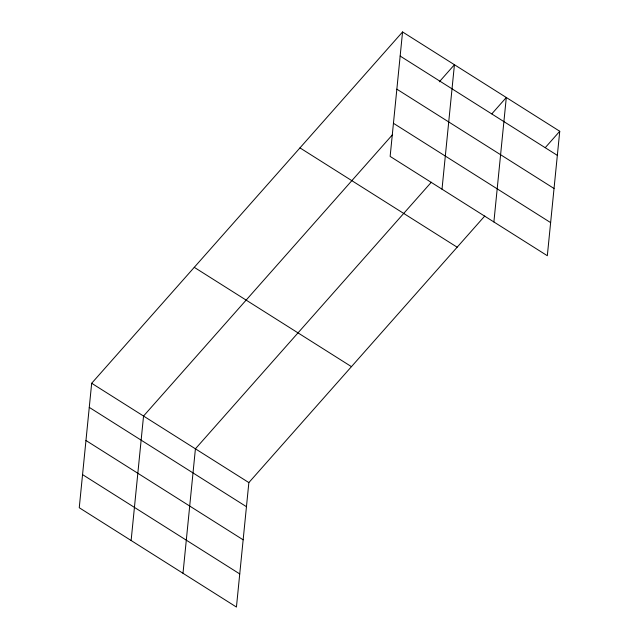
<?xml version="1.0" encoding="UTF-8"?>
<svg xmlns="http://www.w3.org/2000/svg" width="639" height="639" viewBox="0 0 639 639"><rect width="100%" height="100%" fill="white"/><g stroke="black" fill="none" stroke-linecap="round" stroke-linejoin="round"><path stroke-width="0.96" d="M402.562 31.95L390.141 156.411L547.327 255.728L559.748 131.267L402.562 31.95L91.673 383.272L79.252 507.733L236.438 607.05L248.859 482.589L484.777 215.99M131.123 540.506L143.543 416.045L392.618 134.581M182.994 573.279L195.414 448.818L431.333 182.219M442.012 189.192L454.433 64.723L439.312 81.816M493.883 221.965L506.304 97.495L491.838 113.846M545.283 147.617L559.748 131.267M400.158 56.056L557.344 155.373M396.851 89.172L554.037 188.489M393.448 123.295L550.634 222.612M299.971 147.889L457.157 247.205M194.272 267.334L351.45 366.65M91.673 383.272L248.859 482.589M89.268 407.378L246.454 506.695M85.961 440.495L243.147 539.811M82.559 474.617L239.745 573.934"/></g></svg>
